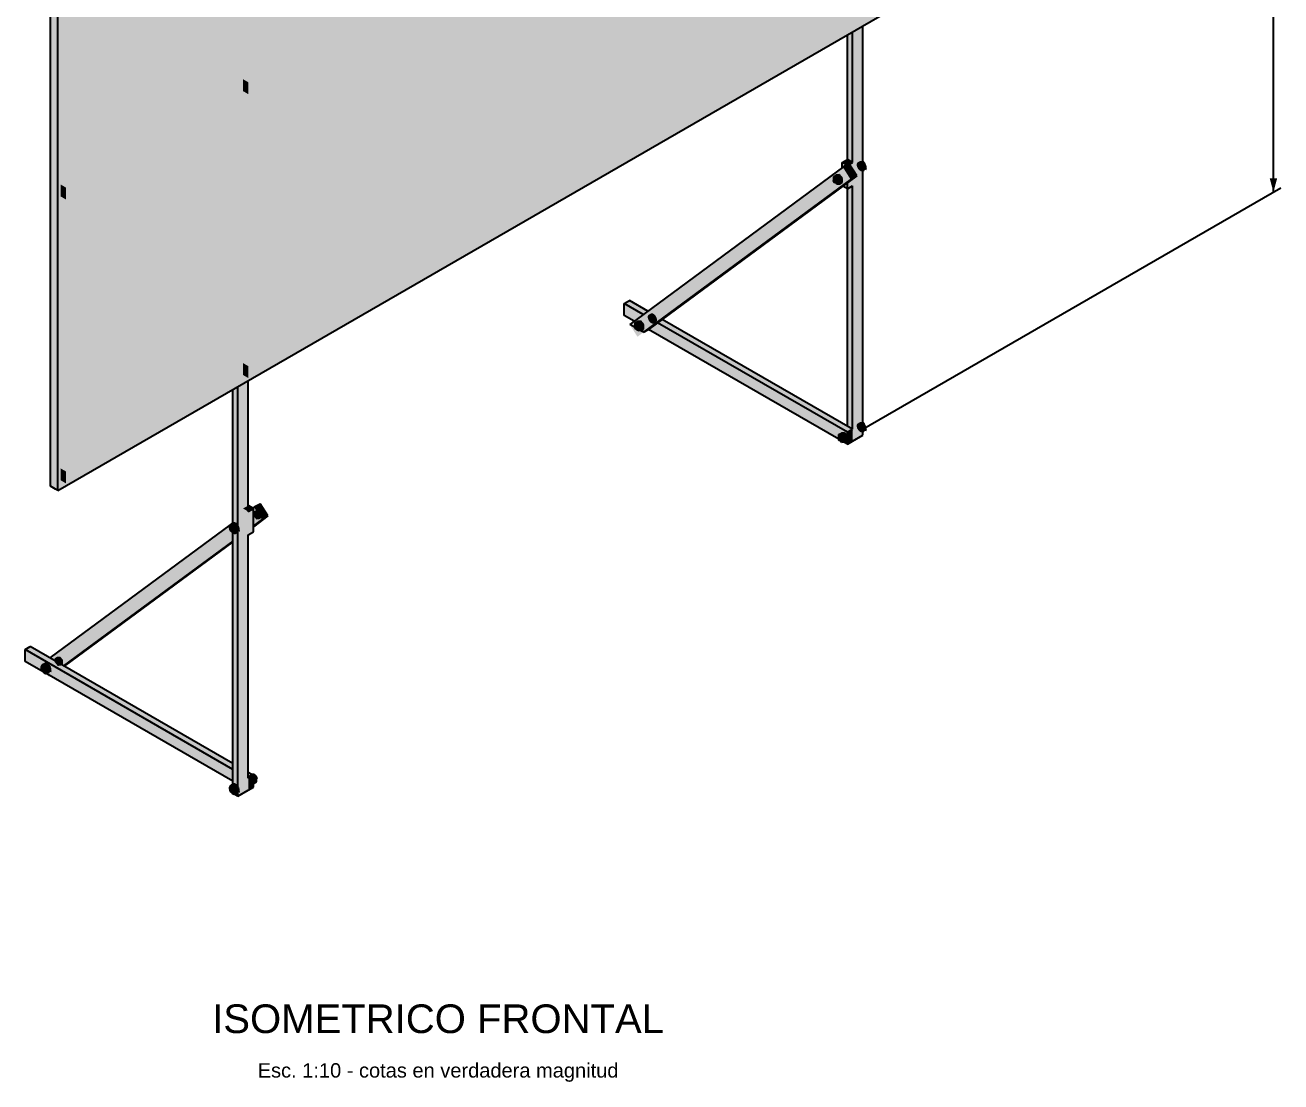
# Model space of a CAD drawing. Header units: millimetres. Extents: x -608 to 7350, y -13388 to 3808.
# Drawn here: x -57 to 2132, y -7312 to -5470 of the extents above; entities that cross this region are included whole.
import ezdxf
from ezdxf.enums import TextEntityAlignment as Align

# ---------------------------------------------------------------- set-up
doc = ezdxf.new("R2010")
doc.units = ezdxf.units.MM
doc.header["$LTSCALE"] = 10
for name, color, linetype in [('01_MADERA', 4, 'Continuous'), ('02_TORNILLOS', 1, 'Continuous'), ('03_COTAS', 2, 'Continuous'), ('04_TEXTO', 7, 'Continuous'), ('05_PANEL', 5, 'Continuous'), ('08_RELLENOS', 9, 'Continuous')]:
    doc.layers.add(name, color=color, linetype=linetype)
doc.styles.add('PLANO', font='arial.ttf')

msp = doc.modelspace()

# ---------------------------------------------------------------- hatches: boundary and pattern name
at = {"layer": '03_COTAS'}
msp.add_hatch(color=256, dxfattribs=at).paths.add_polyline_path([(2118.987, -5761.334), (2125.457, -5737.186), (2112.516, -5737.186)])
at = {"layer": '08_RELLENOS', "true_color": 0x1d679d}
msp.add_hatch(color=7, dxfattribs=at).paths.add_polyline_path([(0, -6281.483), (1725.341, -5285.357), (1725.341, -4275.106), (0, -5271.232)])
at = {"layer": '08_RELLENOS', "true_color": 0x1b5e8f}
msp.add_hatch(color=7, dxfattribs=at).paths.add_polyline_path([(-4.243, -6279.034), (0, -6281.483), (0, -5271.232), (-4.243, -5268.782)])
at = {"layer": '08_RELLENOS', "true_color": 0xcdb991}
for points in [[(493.724, -5476.037), (574.769, -5429.246), (565.789, -5424.061), (484.743, -5470.853)], [(1304.177, -5502.878), (1385.222, -5456.087), (1376.242, -5450.902), (1295.197, -5497.693)], [(412.678, -5522.829), (493.724, -5476.037), (484.743, -5470.853), (403.698, -5517.644)], [(1223.132, -5549.67), (1304.177, -5502.878), (1295.197, -5497.693), (1214.151, -5544.485)], [(331.633, -5569.62), (412.678, -5522.829), (403.698, -5517.644), (322.653, -5564.436)], [(1142.086, -5596.461), (1223.132, -5549.67), (1214.151, -5544.485), (1133.106, -5591.276)], [(238.684, -5623.285), (313.673, -5579.99), (304.692, -5574.805), (229.704, -5618.1)], [(1061.041, -5643.253), (1142.086, -5596.461), (1133.106, -5591.276), (1052.061, -5638.068)], [(163.695, -5666.579), (238.684, -5623.285), (229.704, -5618.1), (154.715, -5661.395)], [(979.996, -5690.044), (1061.041, -5643.253), (1052.061, -5638.068), (971.015, -5684.86)], [(88.707, -5709.874), (163.695, -5666.579), (154.715, -5661.395), (79.726, -5704.689)], [(898.95, -5736.836), (979.996, -5690.044), (971.015, -5684.86), (889.97, -5731.651)], [(13.718, -5753.169), (88.707, -5709.874), (79.726, -5704.689), (4.738, -5747.984)], [(1376.242, -5714.712), (1385.222, -5709.527), (1376.242, -5704.342), (1367.262, -5709.527)], [(817.905, -5783.627), (898.95, -5736.836), (889.97, -5731.651), (808.925, -5778.443)], [(736.86, -5830.419), (817.905, -5783.627), (808.925, -5778.443), (727.879, -5825.234)], [(655.814, -5877.21), (736.86, -5830.419), (727.879, -5825.234), (646.834, -5872.026)], [(574.769, -5924.002), (655.814, -5877.21), (646.834, -5872.026), (565.789, -5918.817)], [(493.724, -5970.793), (574.769, -5924.002), (565.789, -5918.817), (484.743, -5965.609)], [(1065.115, -6000.159), (1074.095, -5994.974), (996.313, -5950.067), (987.333, -5955.252)], [(412.678, -6017.585), (493.724, -5970.793), (484.743, -5965.609), (403.698, -6012.4)], [(1142.897, -6045.066), (1151.877, -6039.882), (1074.095, -5994.974), (1065.115, -6000.159)], [(331.633, -6064.377), (412.678, -6017.585), (403.698, -6012.4), (322.653, -6059.192)], [(1220.678, -6089.974), (1229.659, -6084.789), (1151.877, -6039.882), (1142.897, -6045.066)], [(238.684, -6118.041), (313.673, -6074.746), (304.692, -6069.561), (229.704, -6112.856)], [(1298.46, -6134.881), (1307.44, -6129.696), (1229.659, -6084.789), (1220.678, -6089.974)], [(163.695, -6161.336), (238.684, -6118.041), (229.704, -6112.856), (154.715, -6156.151)], [(1376.242, -6179.788), (1385.222, -6174.604), (1307.44, -6129.696), (1298.46, -6134.881)], [(88.707, -6204.63), (163.695, -6161.336), (154.715, -6156.151), (79.726, -6199.446)], [(13.718, -6247.925), (88.707, -6204.63), (79.726, -6199.446), (4.738, -6242.74)], [(331.633, -6317.817), (340.613, -6312.632), (331.633, -6307.448), (322.653, -6312.632)], [(20.506, -6603.264), (29.486, -6598.08), (-48.295, -6553.172), (-57.276, -6558.357)], [(98.288, -6648.172), (107.268, -6642.987), (29.486, -6598.08), (20.506, -6603.264)], [(176.07, -6693.079), (185.05, -6687.894), (107.268, -6642.987), (98.288, -6648.172)], [(253.851, -6737.986), (262.832, -6732.801), (185.05, -6687.894), (176.07, -6693.079)], [(331.633, -6782.894), (340.613, -6777.709), (262.832, -6732.801), (253.851, -6737.986)]]:
    msp.add_hatch(color=7, dxfattribs=at).paths.add_polyline_path(points)
at = {"layer": '08_RELLENOS', "true_color": 0xbba984}
for points in [[(493.724, -5496.776), (574.769, -5449.985), (574.769, -5429.246), (493.724, -5476.037)], [(1385.222, -5523.044), (1403.183, -5512.674), (1403.183, -5416.632), (1385.222, -5427.001)], [(-4.243, -5544.305), (13.718, -5533.936), (13.718, -5442.095), (-4.243, -5452.464)], [(313.673, -5565.447), (331.633, -5555.078), (331.633, -5459.035), (313.673, -5469.405)], [(1304.177, -5523.617), (1385.222, -5476.826), (1385.222, -5456.087), (1304.177, -5502.878)], [(412.678, -5543.568), (493.724, -5496.776), (493.724, -5476.037), (412.678, -5522.829)], [(1223.132, -5570.409), (1304.177, -5523.617), (1304.177, -5502.878), (1223.132, -5549.67)], [(1385.222, -5619.087), (1403.183, -5608.717), (1403.183, -5512.674), (1385.222, -5523.044)], [(-4.243, -5636.146), (13.718, -5625.777), (13.718, -5533.936), (-4.243, -5544.305)], [(331.633, -5590.359), (412.678, -5543.568), (412.678, -5522.829), (331.633, -5569.62)], [(313.673, -5661.49), (331.633, -5651.12), (331.633, -5555.078), (313.673, -5565.447)], [(1142.086, -5617.2), (1223.132, -5570.409), (1223.132, -5549.67), (1142.086, -5596.461)], [(238.684, -5644.024), (313.673, -5600.729), (313.673, -5579.99), (238.684, -5623.285)], [(1061.041, -5663.992), (1142.086, -5617.2), (1142.086, -5596.461), (1061.041, -5643.253)], [(-4.243, -5727.987), (13.718, -5717.618), (13.718, -5625.777), (-4.243, -5636.146)], [(163.695, -5687.318), (238.684, -5644.024), (238.684, -5623.285), (163.695, -5666.579)], [(1385.222, -5715.129), (1403.183, -5704.76), (1403.183, -5608.717), (1385.222, -5619.087)], [(979.996, -5710.783), (1061.041, -5663.992), (1061.041, -5643.253), (979.996, -5690.044)], [(88.707, -5730.613), (163.695, -5687.318), (163.695, -5666.579), (88.707, -5709.874)], [(313.673, -5757.533), (331.633, -5747.163), (331.633, -5651.12), (313.673, -5661.49)], [(898.95, -5757.575), (979.996, -5710.783), (979.996, -5690.044), (898.95, -5736.836)], [(13.718, -5773.908), (88.707, -5730.613), (88.707, -5709.874), (13.718, -5753.169)], [(1376.242, -5755.537), (1385.222, -5750.352), (1385.222, -5709.527), (1376.242, -5714.712)], [(1385.222, -5811.172), (1403.183, -5800.802), (1403.183, -5704.76), (1385.222, -5715.129)], [(-4.243, -5819.828), (13.718, -5809.459), (13.718, -5717.618), (-4.243, -5727.987)], [(313.673, -5853.575), (331.633, -5843.206), (331.633, -5747.163), (313.673, -5757.533)], [(817.905, -5804.366), (898.95, -5757.575), (898.95, -5736.836), (817.905, -5783.627)], [(736.86, -5851.158), (817.905, -5804.366), (817.905, -5783.627), (736.86, -5830.419)], [(1385.222, -5907.215), (1403.183, -5896.845), (1403.183, -5800.802), (1385.222, -5811.172)], [(-4.243, -5911.669), (13.718, -5901.3), (13.718, -5809.459), (-4.243, -5819.828)], [(313.673, -5949.618), (331.633, -5939.248), (331.633, -5843.206), (313.673, -5853.575)], [(655.814, -5897.949), (736.86, -5851.158), (736.86, -5830.419), (655.814, -5877.21)], [(574.769, -5944.741), (655.814, -5897.949), (655.814, -5877.21), (574.769, -5924.002)], [(-4.243, -6003.51), (13.718, -5993.141), (13.718, -5901.3), (-4.243, -5911.669)], [(1385.222, -6003.257), (1403.183, -5992.888), (1403.183, -5896.845), (1385.222, -5907.215)], [(493.724, -5991.533), (574.769, -5944.741), (574.769, -5924.002), (493.724, -5970.793)], [(313.673, -6045.661), (331.633, -6035.291), (331.633, -5939.248), (313.673, -5949.618)], [(412.678, -6038.324), (493.724, -5991.533), (493.724, -5970.793), (412.678, -6017.585)], [(-4.243, -6095.351), (13.718, -6084.982), (13.718, -5993.141), (-4.243, -6003.51)], [(1385.222, -6099.3), (1403.183, -6088.93), (1403.183, -5992.888), (1385.222, -6003.257)], [(331.633, -6085.116), (412.678, -6038.324), (412.678, -6017.585), (331.633, -6064.377)], [(313.673, -6141.703), (331.633, -6131.334), (331.633, -6035.291), (313.673, -6045.661)], [(-4.243, -6187.192), (13.718, -6176.823), (13.718, -6084.982), (-4.243, -6095.351)], [(238.684, -6138.78), (313.673, -6095.485), (313.673, -6074.746), (238.684, -6118.041)], [(1385.222, -6195.343), (1403.183, -6184.973), (1403.183, -6088.93), (1385.222, -6099.3)], [(163.695, -6182.075), (238.684, -6138.78), (238.684, -6118.041), (163.695, -6161.336)], [(313.673, -6237.746), (331.633, -6227.377), (331.633, -6131.334), (313.673, -6141.703)], [(88.707, -6225.369), (163.695, -6182.075), (163.695, -6161.336), (88.707, -6204.63)], [(-4.243, -6279.034), (13.718, -6268.664), (13.718, -6176.823), (-4.243, -6187.192)], [(1376.242, -6200.527), (1385.222, -6195.343), (1385.222, -6174.604), (1376.242, -6179.788)], [(13.718, -6268.664), (88.707, -6225.369), (88.707, -6204.63), (13.718, -6247.925)], [(313.673, -6333.789), (331.633, -6323.419), (331.633, -6227.377), (313.673, -6237.746)], [(313.673, -6429.831), (331.633, -6419.462), (331.633, -6323.419), (313.673, -6333.789)], [(331.633, -6358.642), (340.613, -6353.457), (340.613, -6312.632), (331.633, -6317.817)], [(313.673, -6525.874), (331.633, -6515.505), (331.633, -6419.462), (313.673, -6429.831)], [(313.673, -6621.917), (331.633, -6611.547), (331.633, -6515.505), (313.673, -6525.874)], [(313.673, -6717.959), (331.633, -6707.59), (331.633, -6611.547), (313.673, -6621.917)], [(313.673, -6814.002), (331.633, -6803.633), (331.633, -6707.59), (313.673, -6717.959)], [(331.633, -6803.633), (340.613, -6798.448), (340.613, -6777.709), (331.633, -6782.894)]]:
    msp.add_hatch(color=7, dxfattribs=at).paths.add_polyline_path(points)
at = {"layer": '08_RELLENOS', "true_color": 0xaa9978}
for points in [[(1376.242, -5517.859), (1385.222, -5523.044), (1385.222, -5427.001), (1376.242, -5421.816)], [(-13.223, -5539.121), (-4.243, -5544.305), (-4.243, -5452.464), (-13.223, -5447.28)], [(304.692, -5560.263), (313.673, -5565.447), (313.673, -5469.405), (304.692, -5464.22)], [(1376.242, -5613.902), (1385.222, -5619.087), (1385.222, -5523.044), (1376.242, -5517.859)], [(-13.223, -5630.962), (-4.243, -5636.146), (-4.243, -5544.305), (-13.223, -5539.121)], [(304.692, -5656.305), (313.673, -5661.49), (313.673, -5565.447), (304.692, -5560.263)], [(322.653, -5585.175), (331.633, -5590.359), (331.633, -5569.62), (322.653, -5564.436)], [(1376.242, -5709.944), (1385.222, -5715.129), (1385.222, -5619.087), (1376.242, -5613.902)], [(-13.223, -5722.803), (-4.243, -5727.987), (-4.243, -5636.146), (-13.223, -5630.962)], [(304.692, -5752.348), (313.673, -5757.533), (313.673, -5661.49), (304.692, -5656.305)], [(1367.262, -5750.352), (1376.242, -5755.537), (1376.242, -5714.712), (1367.262, -5709.527)], [(1376.242, -5805.987), (1385.222, -5811.172), (1385.222, -5715.129), (1376.242, -5709.944)], [(-13.223, -5814.644), (-4.243, -5819.828), (-4.243, -5727.987), (-13.223, -5722.803)], [(1370.027, -5716.66), (1316.693, -5755.961), (1330.186, -5777.439), (1383.519, -5738.138)], [(4.738, -5768.723), (13.718, -5773.908), (13.718, -5753.169), (4.738, -5747.984)], [(304.692, -5848.391), (313.673, -5853.575), (313.673, -5757.533), (304.692, -5752.348)], [(1316.693, -5755.961), (1263.36, -5795.261), (1276.852, -5816.74), (1330.186, -5777.439)], [(1263.36, -5795.261), (1210.026, -5834.562), (1223.519, -5856.04), (1276.852, -5816.74)], [(-13.223, -5906.485), (-4.243, -5911.669), (-4.243, -5819.828), (-13.223, -5814.644)], [(1376.242, -5902.03), (1385.222, -5907.215), (1385.222, -5811.172), (1376.242, -5805.987)], [(1210.026, -5834.562), (1156.693, -5873.862), (1170.185, -5895.341), (1223.519, -5856.04)], [(304.692, -5944.433), (313.673, -5949.618), (313.673, -5853.575), (304.692, -5848.391)], [(1156.693, -5873.862), (1103.359, -5913.163), (1116.852, -5934.641), (1170.185, -5895.341)], [(-13.223, -5998.326), (-4.243, -6003.51), (-4.243, -5911.669), (-13.223, -5906.485)], [(1376.242, -5998.073), (1385.222, -6003.257), (1385.222, -5907.215), (1376.242, -5902.03)], [(1103.359, -5913.163), (1050.026, -5952.463), (1063.518, -5973.942), (1116.852, -5934.641)], [(304.692, -6040.476), (313.673, -6045.661), (313.673, -5949.618), (304.692, -5944.433)], [(1050.026, -5952.463), (996.692, -5991.764), (1010.185, -6013.242), (1063.518, -5973.942)], [(987.333, -5975.991), (1065.115, -6020.898), (1065.115, -6000.159), (987.333, -5955.252)], [(-13.223, -6090.167), (-4.243, -6095.351), (-4.243, -6003.51), (-13.223, -5998.326)], [(1376.242, -6094.115), (1385.222, -6099.3), (1385.222, -6003.257), (1376.242, -5998.073)], [(1065.115, -6020.898), (1142.897, -6065.805), (1142.897, -6045.066), (1065.115, -6000.159)], [(304.692, -6136.519), (313.673, -6141.703), (313.673, -6045.661), (304.692, -6040.476)], [(322.653, -6079.931), (331.633, -6085.116), (331.633, -6064.377), (322.653, -6059.192)], [(1142.897, -6065.805), (1220.678, -6110.713), (1220.678, -6089.974), (1142.897, -6045.066)], [(-13.223, -6182.008), (-4.243, -6187.192), (-4.243, -6095.351), (-13.223, -6090.167)], [(1220.678, -6110.713), (1298.46, -6155.62), (1298.46, -6134.881), (1220.678, -6089.974)], [(1376.242, -6190.158), (1385.222, -6195.343), (1385.222, -6099.3), (1376.242, -6094.115)], [(304.692, -6232.561), (313.673, -6237.746), (313.673, -6141.703), (304.692, -6136.519)], [(1298.46, -6155.62), (1376.242, -6200.527), (1376.242, -6179.788), (1298.46, -6134.881)], [(-13.223, -6273.849), (-4.243, -6279.034), (-4.243, -6187.192), (-13.223, -6182.008)], [(304.692, -6328.604), (313.673, -6333.789), (313.673, -6237.746), (304.692, -6232.561)], [(4.738, -6263.479), (13.718, -6268.664), (13.718, -6247.925), (4.738, -6242.74)], [(343.379, -6309.396), (290.045, -6348.696), (303.538, -6370.175), (356.871, -6330.874)], [(322.653, -6353.457), (331.633, -6358.642), (331.633, -6317.817), (322.653, -6312.632)], [(290.045, -6348.696), (236.712, -6387.997), (250.204, -6409.475), (303.538, -6370.175)], [(304.692, -6424.647), (313.673, -6429.831), (313.673, -6333.789), (304.692, -6328.604)], [(236.712, -6387.997), (183.378, -6427.297), (196.871, -6448.776), (250.204, -6409.475)], [(183.378, -6427.297), (130.045, -6466.598), (143.537, -6488.076), (196.871, -6448.776)], [(304.692, -6520.689), (313.673, -6525.874), (313.673, -6429.831), (304.692, -6424.647)], [(130.045, -6466.598), (76.711, -6505.898), (90.204, -6527.377), (143.537, -6488.076)], [(76.711, -6505.898), (23.378, -6545.199), (36.87, -6566.678), (90.204, -6527.377)], [(304.692, -6616.732), (313.673, -6621.917), (313.673, -6525.874), (304.692, -6520.689)], [(23.378, -6545.199), (-29.956, -6584.5), (-16.463, -6605.978), (36.87, -6566.678)], [(-57.276, -6579.096), (20.506, -6624.003), (20.506, -6603.264), (-57.276, -6558.357)], [(20.506, -6624.003), (98.288, -6668.911), (98.288, -6648.172), (20.506, -6603.264)], [(304.692, -6712.775), (313.673, -6717.959), (313.673, -6621.917), (304.692, -6616.732)], [(98.288, -6668.911), (176.07, -6713.818), (176.07, -6693.079), (98.288, -6648.172)], [(176.07, -6713.818), (253.851, -6758.725), (253.851, -6737.986), (176.07, -6693.079)], [(304.692, -6808.817), (313.673, -6814.002), (313.673, -6717.959), (304.692, -6712.775)], [(253.851, -6758.725), (331.633, -6803.633), (331.633, -6782.894), (253.851, -6737.986)]]:
    msp.add_hatch(color=7, dxfattribs=at).paths.add_polyline_path(points)
at = {"layer": '08_RELLENOS', "true_color": 0x303030}
for points in [[(1353.108, -5739.899), (1353.872, -5739.974), (1401.814, -5712.295), (1401.05, -5712.219)], [(1395.157, -5708.826), (1397.451, -5709.054), (1400.987, -5707.012), (1398.692, -5706.785)], [(1030.962, -5974.331), (1033.256, -5974.558), (1036.791, -5972.517), (1034.497, -5972.289)], [(1006.873, -5995.033), (1007.638, -5995.109), (1037.619, -5977.799), (1036.854, -5977.724)], [(1362.088, -6189.747), (1362.853, -6189.823), (1401.814, -6167.329), (1401.05, -6167.253)], [(1395.157, -6163.86), (1397.451, -6164.087), (1400.987, -6162.046), (1398.692, -6161.819)], [(304.468, -6345.331), (305.233, -6345.407), (353.175, -6317.727), (352.41, -6317.652)], [(302.111, -6339.897), (304.405, -6340.124), (307.941, -6338.083), (305.647, -6337.855)], [(-26.163, -6584.662), (-23.869, -6584.889), (-20.333, -6582.848), (-22.628, -6582.621)], [(-23.806, -6590.096), (-23.041, -6590.172), (6.94, -6572.862), (6.175, -6572.786)], [(304.468, -6800.364), (305.233, -6800.44), (344.195, -6777.946), (343.43, -6777.87)], [(302.111, -6794.93), (304.405, -6795.157), (307.941, -6793.116), (305.647, -6792.889)]]:
    msp.add_hatch(color=7, dxfattribs=at).paths.add_polyline_path(points)
at = {"layer": '08_RELLENOS', "true_color": 0x363636}
for points in [[(1353.872, -5739.974), (1354.7, -5740.452), (1402.642, -5712.773), (1401.814, -5712.295)], [(1397.451, -5709.054), (1399.934, -5710.487), (1403.47, -5708.446), (1400.987, -5707.012)], [(1033.256, -5974.558), (1035.739, -5975.991), (1039.274, -5973.95), (1036.791, -5972.517)], [(1007.638, -5995.109), (1008.465, -5995.587), (1038.447, -5978.277), (1037.619, -5977.799)], [(1362.853, -6189.823), (1363.68, -6190.301), (1402.642, -6167.807), (1401.814, -6167.329)], [(1397.451, -6164.087), (1399.934, -6165.521), (1403.47, -6163.48), (1400.987, -6162.046)], [(305.233, -6345.407), (306.061, -6345.884), (354.003, -6318.205), (353.175, -6317.727)], [(304.405, -6340.124), (306.888, -6341.557), (310.424, -6339.516), (307.941, -6338.083)], [(-23.869, -6584.889), (-21.386, -6586.323), (-17.85, -6584.281), (-20.333, -6582.848)], [(-23.041, -6590.172), (-22.214, -6590.65), (7.768, -6573.34), (6.94, -6572.862)], [(305.233, -6800.44), (306.061, -6800.918), (345.022, -6778.423), (344.195, -6777.946)], [(304.405, -6795.157), (306.888, -6796.591), (310.424, -6794.55), (307.941, -6793.116)]]:
    msp.add_hatch(color=7, dxfattribs=at).paths.add_polyline_path(points)
at = {"layer": '08_RELLENOS', "true_color": 0x393939}
for points in [[(1354.7, -5740.452), (1355.465, -5741.259), (1403.407, -5713.58), (1402.642, -5712.773)], [(1399.934, -5710.487), (1402.228, -5712.909), (1405.764, -5710.868), (1403.47, -5708.446)], [(1035.739, -5975.991), (1038.033, -5978.413), (1041.568, -5976.372), (1039.274, -5973.95)], [(1008.465, -5995.587), (1009.23, -5996.394), (1039.211, -5979.084), (1038.447, -5978.277)], [(1363.68, -6190.301), (1364.445, -6191.108), (1403.407, -6168.614), (1402.642, -6167.807)], [(1399.934, -6165.521), (1402.228, -6167.942), (1405.764, -6165.901), (1403.47, -6163.48)], [(306.061, -6345.884), (306.825, -6346.692), (354.767, -6319.012), (354.003, -6318.205)], [(306.888, -6341.557), (309.183, -6343.979), (312.718, -6341.938), (310.424, -6339.516)], [(-22.214, -6590.65), (-21.449, -6591.457), (8.532, -6574.147), (7.768, -6573.34)], [(-21.386, -6586.323), (-19.092, -6588.744), (-15.556, -6586.703), (-17.85, -6584.281)], [(306.061, -6800.918), (306.825, -6801.725), (345.787, -6779.231), (345.022, -6778.423)], [(306.888, -6796.591), (309.183, -6799.013), (312.718, -6796.971), (310.424, -6794.55)]]:
    msp.add_hatch(color=7, dxfattribs=at).paths.add_polyline_path(points)
at = {"layer": '08_RELLENOS', "true_color": 0x3a3a3a}
for points in [[(1355.465, -5741.259), (1356.05, -5742.273), (1403.992, -5714.594), (1403.407, -5713.58)], [(1402.228, -5712.909), (1403.984, -5715.95), (1407.52, -5713.909), (1405.764, -5710.868)], [(1357.822, -5733.593), (1363.058, -5740.107), (1367.3, -5737.657), (1362.064, -5731.144)], [(1038.033, -5978.413), (1039.789, -5981.454), (1043.324, -5979.413), (1041.568, -5976.372)], [(1009.23, -5996.394), (1009.815, -5997.408), (1039.797, -5980.098), (1039.211, -5979.084)], [(1011.587, -5988.728), (1016.823, -5995.242), (1021.065, -5992.792), (1015.83, -5986.279)], [(1364.445, -6191.108), (1365.03, -6192.122), (1403.992, -6169.627), (1403.407, -6168.614)], [(1402.228, -6167.942), (1403.984, -6170.984), (1407.52, -6168.942), (1405.764, -6165.901)], [(1366.802, -6183.442), (1372.038, -6189.956), (1376.28, -6187.506), (1371.045, -6180.993)], [(306.825, -6346.692), (307.411, -6347.705), (355.353, -6320.026), (354.767, -6319.012)], [(345.811, -6317.878), (351.046, -6324.392), (355.289, -6321.942), (350.053, -6315.429)], [(309.183, -6343.979), (310.938, -6347.02), (314.474, -6344.979), (312.718, -6341.938)], [(-21.449, -6591.457), (-20.864, -6592.471), (9.118, -6575.161), (8.532, -6574.147)], [(-19.092, -6588.744), (-17.336, -6591.786), (-13.8, -6589.744), (-15.556, -6586.703)], [(-0.424, -6573.013), (4.812, -6579.527), (9.054, -6577.077), (3.818, -6570.564)], [(306.825, -6801.725), (307.411, -6802.739), (346.372, -6780.244), (345.787, -6779.231)], [(336.83, -6778.097), (342.066, -6784.61), (346.309, -6782.161), (341.073, -6775.647)], [(309.183, -6799.013), (310.938, -6802.054), (314.474, -6800.013), (312.718, -6796.971)]]:
    msp.add_hatch(color=7, dxfattribs=at).paths.add_polyline_path(points)
at = {"layer": '08_RELLENOS', "true_color": 0xdcc69b}
for points in [[(1370.027, -5716.66), (1383.519, -5738.138), (1392.5, -5732.954), (1379.007, -5711.475)], [(343.379, -6309.396), (356.871, -6330.874), (365.851, -6325.689), (352.359, -6304.211)]]:
    msp.add_hatch(color=7, dxfattribs=at).paths.add_polyline_path(points)
at = {"layer": '08_RELLENOS', "true_color": 0x2d2d2d}
for points in [[(1392.451, -5714.808), (1393.401, -5718.005), (1395.157, -5721.046), (1397.451, -5723.468), (1399.934, -5724.902), (1402.228, -5725.129), (1403.984, -5724.115), (1404.934, -5722.015), (1404.934, -5719.148), (1403.984, -5715.95), (1402.228, -5712.909), (1399.934, -5710.487), (1397.451, -5709.054), (1395.157, -5708.826), (1393.401, -5709.84), (1392.451, -5711.94)], [(1352.586, -5734.061), (1357.822, -5733.593), (1362.064, -5731.144), (1356.829, -5731.612)], [(1352.586, -5741.042), (1357.822, -5747.555), (1363.058, -5747.088), (1363.058, -5740.107), (1357.822, -5733.593), (1352.586, -5734.061)], [(1352.206, -5741.892), (1352.522, -5742.958), (1353.108, -5743.972), (1353.872, -5744.779), (1354.7, -5745.257), (1355.465, -5745.333), (1356.05, -5744.995), (1356.367, -5744.295), (1356.367, -5743.339), (1356.05, -5742.273), (1355.465, -5741.259), (1354.7, -5740.452), (1353.872, -5739.974), (1353.108, -5739.899), (1352.522, -5740.236), (1352.206, -5740.937)], [(1028.256, -5980.312), (1029.206, -5983.51), (1030.962, -5986.551), (1033.256, -5988.972), (1035.739, -5990.406), (1038.033, -5990.633), (1039.789, -5989.62), (1040.739, -5987.519), (1040.739, -5984.652), (1039.789, -5981.454), (1038.033, -5978.413), (1035.739, -5975.991), (1033.256, -5974.558), (1030.962, -5974.331), (1029.206, -5975.344), (1028.256, -5977.445)], [(1005.971, -5997.027), (1006.288, -5998.093), (1006.873, -5999.107), (1007.638, -5999.914), (1008.465, -6000.392), (1009.23, -6000.468), (1009.815, -6000.13), (1010.132, -5999.43), (1010.132, -5998.474), (1009.815, -5997.408), (1009.23, -5996.394), (1008.465, -5995.587), (1007.638, -5995.109), (1006.873, -5995.033), (1006.288, -5995.371), (1005.971, -5996.071)], [(1006.351, -5989.196), (1011.587, -5988.728), (1015.83, -5986.279), (1010.594, -5986.746)], [(1006.351, -5996.177), (1011.587, -6002.69), (1016.823, -6002.223), (1016.823, -5995.242), (1011.587, -5988.728), (1006.351, -5989.196)], [(1392.451, -6169.841), (1393.401, -6173.039), (1395.157, -6176.08), (1397.451, -6178.502), (1399.934, -6179.935), (1402.228, -6180.163), (1403.984, -6179.149), (1404.934, -6177.048), (1404.934, -6174.181), (1403.984, -6170.984), (1402.228, -6167.942), (1399.934, -6165.521), (1397.451, -6164.087), (1395.157, -6163.86), (1393.401, -6164.874), (1392.451, -6166.974)], [(1361.186, -6191.741), (1361.503, -6192.807), (1362.088, -6193.821), (1362.853, -6194.628), (1363.68, -6195.106), (1364.445, -6195.182), (1365.03, -6194.844), (1365.347, -6194.144), (1365.347, -6193.188), (1365.03, -6192.122), (1364.445, -6191.108), (1363.68, -6190.301), (1362.853, -6189.823), (1362.088, -6189.747), (1361.503, -6190.085), (1361.186, -6190.785)], [(1361.566, -6183.91), (1366.802, -6183.442), (1371.045, -6180.993), (1365.809, -6181.46)], [(1361.566, -6190.891), (1366.802, -6197.404), (1372.038, -6196.937), (1372.038, -6189.956), (1366.802, -6183.442), (1361.566, -6183.91)], [(340.575, -6318.346), (345.811, -6317.878), (350.053, -6315.429), (344.817, -6315.896)], [(340.575, -6325.327), (345.811, -6331.84), (351.046, -6331.373), (351.046, -6324.392), (345.811, -6317.878), (340.575, -6318.346)], [(299.405, -6345.878), (300.355, -6349.075), (302.111, -6352.117), (304.405, -6354.538), (306.888, -6355.972), (309.183, -6356.199), (310.938, -6355.185), (311.889, -6353.085), (311.889, -6350.218), (310.938, -6347.02), (309.183, -6343.979), (306.888, -6341.557), (304.405, -6340.124), (302.111, -6339.897), (300.355, -6340.91), (299.405, -6343.011)], [(303.566, -6347.325), (303.883, -6348.39), (304.468, -6349.404), (305.233, -6350.211), (306.061, -6350.689), (306.825, -6350.765), (307.411, -6350.427), (307.727, -6349.727), (307.727, -6348.771), (307.411, -6347.705), (306.825, -6346.692), (306.061, -6345.884), (305.233, -6345.407), (304.468, -6345.331), (303.883, -6345.669), (303.566, -6346.369)], [(-28.869, -6590.643), (-27.919, -6593.841), (-26.163, -6596.882), (-23.869, -6599.304), (-21.386, -6600.737), (-19.092, -6600.964), (-17.336, -6599.951), (-16.386, -6597.85), (-16.386, -6594.983), (-17.336, -6591.786), (-19.092, -6588.744), (-21.386, -6586.323), (-23.869, -6584.889), (-26.163, -6584.662), (-27.919, -6585.676), (-28.869, -6587.776)], [(-5.66, -6573.481), (-0.424, -6573.013), (3.818, -6570.564), (-1.417, -6571.031)], [(-5.66, -6580.462), (-0.424, -6586.975), (4.812, -6586.508), (4.812, -6579.527), (-0.424, -6573.013), (-5.66, -6573.481)], [(-24.708, -6592.09), (-24.391, -6593.156), (-23.806, -6594.169), (-23.041, -6594.977), (-22.214, -6595.455), (-21.449, -6595.53), (-20.864, -6595.192), (-20.547, -6594.492), (-20.547, -6593.536), (-20.864, -6592.471), (-21.449, -6591.457), (-22.214, -6590.65), (-23.041, -6590.172), (-23.806, -6590.096), (-24.391, -6590.434), (-24.708, -6591.134)], [(331.595, -6778.564), (336.83, -6778.097), (341.073, -6775.647), (335.837, -6776.115)], [(331.595, -6785.545), (336.83, -6792.059), (342.066, -6791.591), (342.066, -6784.61), (336.83, -6778.097), (331.595, -6778.564)], [(299.405, -6800.911), (300.355, -6804.109), (302.111, -6807.15), (304.405, -6809.572), (306.888, -6811.006), (309.183, -6811.233), (310.938, -6810.219), (311.889, -6808.119), (311.889, -6805.251), (310.938, -6802.054), (309.183, -6799.013), (306.888, -6796.591), (304.405, -6795.157), (302.111, -6794.93), (300.355, -6795.944), (299.405, -6798.044)], [(303.566, -6802.358), (303.883, -6803.424), (304.468, -6804.438), (305.233, -6805.245), (306.061, -6805.723), (306.825, -6805.799), (307.411, -6805.461), (307.727, -6804.761), (307.727, -6803.805), (307.411, -6802.739), (306.825, -6801.725), (306.061, -6800.918), (305.233, -6800.44), (304.468, -6800.364), (303.883, -6800.702), (303.566, -6801.402)]]:
    msp.add_hatch(color=7, dxfattribs=at).paths.add_polyline_path(points)
at = {"layer": '08_RELLENOS', "true_color": 0x373737}
for points in [[(1403.984, -5715.95), (1404.934, -5719.148), (1408.47, -5717.106), (1407.52, -5713.909)], [(1356.05, -5742.273), (1356.367, -5743.339), (1404.309, -5715.66), (1403.992, -5714.594)], [(1009.815, -5997.408), (1010.132, -5998.474), (1040.113, -5981.164), (1039.797, -5980.098)], [(1039.789, -5981.454), (1040.739, -5984.652), (1044.274, -5982.611), (1043.324, -5979.413)], [(1365.03, -6192.122), (1365.347, -6193.188), (1404.309, -6170.693), (1403.992, -6169.627)], [(1403.984, -6170.984), (1404.934, -6174.181), (1408.47, -6172.14), (1407.52, -6168.942)], [(307.411, -6347.705), (307.727, -6348.771), (355.669, -6321.092), (355.353, -6320.026)], [(310.938, -6347.02), (311.889, -6350.218), (315.424, -6348.177), (314.474, -6344.979)], [(-20.864, -6592.471), (-20.547, -6593.536), (9.434, -6576.227), (9.118, -6575.161)], [(-17.336, -6591.786), (-16.386, -6594.983), (-12.85, -6592.942), (-13.8, -6589.744)], [(307.411, -6802.739), (307.727, -6803.805), (346.689, -6781.31), (346.372, -6780.244)], [(310.938, -6802.054), (311.889, -6805.251), (315.424, -6803.21), (314.474, -6800.013)]]:
    msp.add_hatch(color=7, dxfattribs=at).paths.add_polyline_path(points)
at = {"layer": '08_RELLENOS', "true_color": 0x8c7e63}
for points in [[(1383.519, -5738.138), (1331.674, -5776.343), (1340.654, -5771.158), (1392.5, -5732.954)], [(1331.674, -5776.343), (1279.828, -5814.547), (1288.809, -5809.362), (1340.654, -5771.158)], [(1279.828, -5814.547), (1227.983, -5852.751), (1236.963, -5847.566), (1288.809, -5809.362)], [(1227.983, -5852.751), (1176.137, -5890.955), (1185.117, -5885.77), (1236.963, -5847.566)], [(1176.137, -5890.955), (1124.292, -5929.159), (1133.272, -5923.974), (1185.117, -5885.77)], [(1124.292, -5929.159), (1072.446, -5967.363), (1081.426, -5962.178), (1133.272, -5923.974)], [(1072.446, -5967.363), (1020.601, -6005.567), (1029.581, -6000.383), (1081.426, -5962.178)], [(356.871, -6330.874), (305.025, -6369.078), (314.006, -6363.893), (365.851, -6325.689)], [(305.025, -6369.078), (253.18, -6407.282), (262.16, -6402.098), (314.006, -6363.893)], [(253.18, -6407.282), (201.334, -6445.486), (210.315, -6440.302), (262.16, -6402.098)], [(201.334, -6445.486), (149.489, -6483.691), (158.469, -6478.506), (210.315, -6440.302)], [(149.489, -6483.691), (97.643, -6521.895), (106.624, -6516.71), (158.469, -6478.506)], [(97.643, -6521.895), (45.798, -6560.099), (54.778, -6554.914), (106.624, -6516.71)], [(45.798, -6560.099), (-6.048, -6598.303), (2.933, -6593.118), (54.778, -6554.914)]]:
    msp.add_hatch(color=7, dxfattribs=at).paths.add_polyline_path(points)
at = {"layer": '08_RELLENOS', "true_color": 0x2a2a2a}
for points in [[(1356.367, -5744.295), (1356.05, -5744.995), (1403.992, -5717.316), (1404.309, -5716.616)], [(1404.934, -5722.015), (1403.984, -5724.115), (1407.52, -5722.074), (1408.47, -5719.974)], [(1010.132, -5999.43), (1009.815, -6000.13), (1039.797, -5982.82), (1040.113, -5982.12)], [(1040.739, -5987.519), (1039.789, -5989.62), (1043.324, -5987.578), (1044.274, -5985.478)], [(1365.347, -6194.144), (1365.03, -6194.844), (1403.992, -6172.349), (1404.309, -6171.649)], [(1404.934, -6177.048), (1403.984, -6179.149), (1407.52, -6177.108), (1408.47, -6175.007)], [(307.727, -6349.727), (307.411, -6350.427), (355.353, -6322.748), (355.669, -6322.048)], [(311.889, -6353.085), (310.938, -6355.185), (314.474, -6353.144), (315.424, -6351.044)], [(-20.547, -6594.492), (-20.864, -6595.192), (9.118, -6577.883), (9.434, -6577.183)], [(-16.386, -6597.85), (-17.336, -6599.951), (-13.8, -6597.91), (-12.85, -6595.809)], [(307.727, -6804.761), (307.411, -6805.461), (346.372, -6782.966), (346.689, -6782.266)], [(311.889, -6808.119), (310.938, -6810.219), (314.474, -6808.178), (315.424, -6806.077)]]:
    msp.add_hatch(color=7, dxfattribs=at).paths.add_polyline_path(points)
at = {"layer": '08_RELLENOS', "true_color": 0x313131}
for points in [[(1356.367, -5743.339), (1356.367, -5744.295), (1404.309, -5716.616), (1404.309, -5715.66)], [(1404.934, -5719.148), (1404.934, -5722.015), (1408.47, -5719.974), (1408.47, -5717.106)], [(1363.058, -5740.107), (1363.058, -5747.088), (1367.3, -5744.638), (1367.3, -5737.657)], [(1010.132, -5998.474), (1010.132, -5999.43), (1040.113, -5982.12), (1040.113, -5981.164)], [(1016.823, -5995.242), (1016.823, -6002.223), (1021.065, -5999.773), (1021.065, -5992.792)], [(1040.739, -5984.652), (1040.739, -5987.519), (1044.274, -5985.478), (1044.274, -5982.611)], [(1365.347, -6193.188), (1365.347, -6194.144), (1404.309, -6171.649), (1404.309, -6170.693)], [(1404.934, -6174.181), (1404.934, -6177.048), (1408.47, -6175.007), (1408.47, -6172.14)], [(1372.038, -6189.956), (1372.038, -6196.937), (1376.28, -6194.487), (1376.28, -6187.506)], [(307.727, -6348.771), (307.727, -6349.727), (355.669, -6322.048), (355.669, -6321.092)], [(351.046, -6324.392), (351.046, -6331.373), (355.289, -6328.923), (355.289, -6321.942)], [(311.889, -6350.218), (311.889, -6353.085), (315.424, -6351.044), (315.424, -6348.177)], [(-20.547, -6593.536), (-20.547, -6594.492), (9.434, -6577.183), (9.434, -6576.227)], [(4.812, -6579.527), (4.812, -6586.508), (9.054, -6584.058), (9.054, -6577.077)], [(-16.386, -6594.983), (-16.386, -6597.85), (-12.85, -6595.809), (-12.85, -6592.942)], [(307.727, -6803.805), (307.727, -6804.761), (346.689, -6782.266), (346.689, -6781.31)], [(342.066, -6784.61), (342.066, -6791.591), (346.309, -6789.142), (346.309, -6782.161)], [(311.889, -6805.251), (311.889, -6808.119), (315.424, -6806.077), (315.424, -6803.21)]]:
    msp.add_hatch(color=7, dxfattribs=at).paths.add_polyline_path(points)

# ---------------------------------------------------------------- linework, layer by layer
at = {"layer": '01_MADERA'}
for p, q in [((-13.223, -6273.849), (-13.223, -5263.598)), ((1403.183, -6184.973), (1403.183, -5471.355)), ((1376.242, -5704.342), (1376.242, -5486.909)), ((1385.222, -5709.527), (1385.222, -5481.725)), ((1367.262, -5709.527), (1376.242, -5704.342)), ((1374.821, -5713.892), (1367.262, -5709.527)), ((1367.262, -5718.698), (1367.262, -5709.527)), ((1370.027, -5716.66), (1379.007, -5711.475)), ((1385.222, -5709.527), (1376.242, -5704.342)), ((1392.5, -5732.954), (1379.007, -5711.475)), ((1379.763, -5712.679), (1385.222, -5709.527)), ((1370.027, -5716.66), (996.692, -5991.764)), ((1392.5, -5732.954), (1029.581, -6000.383)), ((1383.519, -5738.138), (1370.027, -5716.66)), ((1383.519, -5738.138), (1392.5, -5732.954)), ((1383.519, -5738.138), (1020.601, -6005.567)), ((1376.242, -5755.537), (1368.174, -5750.879)), ((1376.242, -5755.537), (1376.242, -5744.934)), ((1376.242, -5755.537), (1385.222, -5750.352)), ((1376.242, -6169.419), (1376.242, -5755.537)), ((1385.222, -6174.604), (1385.222, -5750.352)), ((987.333, -5955.252), (996.313, -5950.067)), ((1028.253, -5968.507), (996.313, -5950.067)), ((1020.363, -5974.322), (987.333, -5955.252)), ((987.333, -5975.991), (987.333, -5955.252)), ((1004.583, -5985.95), (987.333, -5975.991)), ((1006.004, -5997.14), (996.692, -5991.764)), ((1376.242, -6179.788), (1045.361, -5988.754)), ((1385.222, -6174.604), (1053.251, -5982.94)), ((1020.601, -6005.567), (1015.077, -6002.378)), ((1020.601, -6005.567), (1029.581, -6000.383)), ((1361.22, -6191.854), (1029.581, -6000.383)), ((304.692, -6338.406), (304.692, -6105.569)), ((313.673, -6343.591), (313.673, -6100.384)), ((331.633, -6317.817), (331.633, -6090.015)), ((1376.242, -6179.788), (1385.222, -6174.604)), ((1376.242, -6187.458), (1376.242, -6179.788)), ((1376.242, -6200.527), (1376.242, -6194.509)), ((1376.242, -6200.527), (1385.222, -6195.343)), ((1385.222, -6195.343), (1403.183, -6184.973)), ((1376.242, -6200.527), (1370.293, -6197.093)), ((-4.243, -6279.034), (-13.223, -6273.849)), ((343.379, -6309.396), (352.359, -6304.211)), ((365.851, -6325.689), (352.359, -6304.211)), ((340.613, -6312.632), (331.633, -6307.448)), ((331.633, -6317.817), (340.613, -6312.632)), ((343.379, -6309.396), (339.701, -6312.106)), ((340.613, -6353.457), (340.613, -6312.632)), ((365.851, -6325.689), (340.613, -6344.287)), ((356.871, -6330.874), (343.379, -6309.396)), ((356.871, -6330.874), (365.851, -6325.689)), ((300.228, -6341.193), (-14.176, -6572.871)), ((304.692, -6337.903), (301.536, -6340.229)), ((356.871, -6330.874), (340.613, -6342.854)), ((304.692, -6369.324), (9.733, -6586.675)), ((304.692, -6793.44), (304.692, -6354.704)), ((313.673, -6798.625), (313.673, -6353.607)), ((331.633, -6358.642), (340.613, -6353.457)), ((331.633, -6782.894), (331.633, -6358.642)), ((304.692, -6370.756), (10.823, -6587.304)), ((-57.276, -6558.357), (-48.295, -6553.172)), ((304.692, -6767.339), (-57.276, -6558.357)), ((-57.276, -6579.096), (-57.276, -6558.357)), ((304.692, -6756.97), (-48.295, -6553.172)), ((-25.793, -6597.273), (-57.276, -6579.096)), ((304.692, -6788.078), (-19.462, -6600.928)), ((340.613, -6777.709), (331.633, -6772.524)), ((331.633, -6782.894), (340.613, -6777.709)), ((340.613, -6798.448), (340.613, -6777.709)), ((313.673, -6814.002), (331.633, -6803.633)), ((331.633, -6803.633), (340.613, -6798.448)), ((313.673, -6814.002), (308.812, -6811.196)), ((313.673, -6814.002), (313.673, -6808.64))]:
    msp.add_line(p, q, dxfattribs=at)
at = {"layer": '02_TORNILLOS'}
for p, q in [((1403.47, -5708.446), (1403.183, -5708.28)), ((1405.764, -5710.868), (1403.47, -5708.446)), ((1407.52, -5713.909), (1405.764, -5710.868)), ((1408.47, -5717.106), (1407.52, -5713.909)), ((1352.586, -5734.061), (1356.829, -5731.612)), ((1357.822, -5733.593), (1352.586, -5734.061)), ((1352.586, -5740.2), (1352.586, -5734.061)), ((1362.064, -5731.144), (1356.829, -5731.612)), ((1357.822, -5733.593), (1362.064, -5731.144)), ((1363.058, -5740.107), (1357.822, -5733.593)), ((1367.3, -5737.657), (1362.064, -5731.144)), ((1403.984, -5715.95), (1403.183, -5714.562)), ((1403.984, -5724.115), (1403.183, -5724.578)), ((1404.934, -5719.148), (1403.984, -5715.95)), ((1404.934, -5722.015), (1403.984, -5724.115)), ((1404.934, -5722.015), (1404.934, -5719.148)), ((1408.47, -5719.974), (1407.52, -5722.074)), ((1408.47, -5719.974), (1408.47, -5717.106)), ((1352.522, -5740.236), (1352.206, -5740.937)), ((1352.206, -5741.892), (1352.206, -5740.937)), ((1352.522, -5742.958), (1352.206, -5741.892)), ((1353.108, -5739.899), (1352.522, -5740.236)), ((1353.108, -5743.972), (1352.522, -5742.958)), ((1353.872, -5739.974), (1353.108, -5739.899)), ((1353.872, -5744.779), (1353.108, -5743.972)), ((1354.7, -5740.452), (1353.872, -5739.974)), ((1354.7, -5745.257), (1353.872, -5744.779)), ((1355.465, -5741.259), (1354.7, -5740.452)), ((1355.465, -5745.333), (1354.7, -5745.257)), ((1356.05, -5742.273), (1355.465, -5741.259)), ((1356.05, -5744.995), (1355.465, -5745.333)), ((1357.822, -5747.555), (1355.854, -5745.108)), ((1356.367, -5743.339), (1356.05, -5742.273)), ((1356.05, -5744.995), (1359.586, -5742.954)), ((1356.367, -5744.295), (1356.05, -5744.995)), ((1356.367, -5744.295), (1356.367, -5743.339)), ((1363.058, -5747.088), (1357.822, -5747.555)), ((1363.058, -5740.107), (1367.3, -5737.657)), ((1363.058, -5747.088), (1363.058, -5740.107)), ((1363.058, -5747.088), (1367.3, -5744.638)), ((1367.3, -5744.638), (1367.3, -5737.657)), ((1006.288, -5995.371), (1005.971, -5996.071)), ((1005.971, -5997.027), (1005.971, -5996.071)), ((1006.288, -5998.093), (1005.971, -5997.027)), ((1006.873, -5995.033), (1006.288, -5995.371)), ((1006.873, -5999.107), (1006.288, -5998.093)), ((1006.351, -5989.196), (1010.594, -5986.746)), ((1011.587, -5988.728), (1006.351, -5989.196)), ((1006.351, -5995.335), (1006.351, -5989.196)), ((1006.873, -5995.033), (1010.408, -5992.992)), ((1007.638, -5995.109), (1006.873, -5995.033)), ((1008.465, -5995.587), (1007.638, -5995.109)), ((1009.23, -5996.394), (1008.465, -5995.587)), ((1009.815, -5997.408), (1009.23, -5996.394)), ((1010.132, -5998.474), (1009.815, -5997.408)), ((1010.132, -5999.43), (1010.132, -5998.474)), ((1015.83, -5986.279), (1010.594, -5986.746)), ((1011.587, -5988.728), (1015.83, -5986.279)), ((1016.823, -5995.242), (1011.587, -5988.728)), ((1021.065, -5992.792), (1015.83, -5986.279)), ((1016.823, -5995.242), (1021.065, -5992.792)), ((1016.823, -6002.223), (1016.823, -5995.242)), ((1021.065, -5999.773), (1021.065, -5992.792)), ((1007.638, -5999.914), (1006.873, -5999.107)), ((1008.465, -6000.392), (1007.638, -5999.914)), ((1009.23, -6000.468), (1008.465, -6000.392)), ((1009.815, -6000.13), (1009.23, -6000.468)), ((1011.587, -6002.69), (1009.619, -6000.243)), ((1010.132, -5999.43), (1009.815, -6000.13)), ((1016.823, -6002.223), (1011.587, -6002.69)), ((1016.823, -6002.223), (1021.065, -5999.773)), ((1403.47, -6163.48), (1403.183, -6163.314)), ((1403.984, -6170.984), (1403.183, -6169.596)), ((1405.764, -6165.901), (1403.47, -6163.48)), ((1404.934, -6174.181), (1403.984, -6170.984)), ((1407.52, -6168.942), (1405.764, -6165.901)), ((1408.47, -6172.14), (1407.52, -6168.942)), ((1408.47, -6175.007), (1408.47, -6172.14)), ((1361.503, -6190.085), (1361.186, -6190.785)), ((1361.186, -6191.741), (1361.186, -6190.785)), ((1361.503, -6192.807), (1361.186, -6191.741)), ((1362.088, -6189.747), (1361.503, -6190.085)), ((1362.088, -6193.821), (1361.503, -6192.807)), ((1361.566, -6183.91), (1365.809, -6181.46)), ((1366.802, -6183.442), (1361.566, -6183.91)), ((1361.566, -6190.049), (1361.566, -6183.91)), ((1362.853, -6189.823), (1362.088, -6189.747)), ((1362.853, -6194.628), (1362.088, -6193.821)), ((1363.68, -6190.301), (1362.853, -6189.823)), ((1363.68, -6195.106), (1362.853, -6194.628)), ((1364.445, -6191.108), (1363.68, -6190.301)), ((1364.445, -6195.182), (1363.68, -6195.106)), ((1365.03, -6192.122), (1364.445, -6191.108)), ((1365.03, -6194.844), (1364.445, -6195.182)), ((1366.802, -6197.404), (1364.835, -6194.957)), ((1365.347, -6193.188), (1365.03, -6192.122)), ((1365.03, -6194.844), (1368.566, -6192.802)), ((1365.347, -6194.144), (1365.03, -6194.844)), ((1365.347, -6194.144), (1365.347, -6193.188)), ((1371.045, -6180.993), (1365.809, -6181.46)), ((1366.802, -6183.442), (1371.045, -6180.993)), ((1372.038, -6189.956), (1366.802, -6183.442)), ((1376.28, -6187.506), (1371.045, -6180.993)), ((1372.038, -6189.956), (1376.28, -6187.506)), ((1372.038, -6196.937), (1372.038, -6189.956)), ((1372.038, -6196.937), (1376.28, -6194.487)), ((1376.28, -6194.487), (1376.28, -6187.506)), ((1403.984, -6179.149), (1403.183, -6179.611)), ((1404.934, -6177.048), (1403.984, -6179.149)), ((1404.934, -6177.048), (1404.934, -6174.181)), ((1408.47, -6175.007), (1407.52, -6177.108)), ((1372.038, -6196.937), (1366.802, -6197.404)), ((300.355, -6340.91), (299.405, -6343.011)), ((299.405, -6345.878), (299.405, -6343.011)), ((300.355, -6349.075), (299.405, -6345.878)), ((302.111, -6339.897), (300.355, -6340.91)), ((302.111, -6339.897), (305.647, -6337.855)), ((304.405, -6340.124), (302.111, -6339.897)), ((306.888, -6341.557), (304.405, -6340.124)), ((307.941, -6338.083), (305.647, -6337.855)), ((309.183, -6343.979), (306.888, -6341.557)), ((310.424, -6339.516), (307.941, -6338.083)), ((310.938, -6347.02), (309.183, -6343.979)), ((312.718, -6341.938), (310.424, -6339.516)), ((311.889, -6350.218), (310.938, -6347.02)), ((314.474, -6344.979), (312.718, -6341.938)), ((315.424, -6348.177), (314.474, -6344.979)), ((315.424, -6351.044), (315.424, -6348.177)), ((302.111, -6352.117), (300.355, -6349.075)), ((304.405, -6354.538), (302.111, -6352.117)), ((306.888, -6355.972), (304.405, -6354.538)), ((309.183, -6356.199), (306.888, -6355.972)), ((310.938, -6355.185), (309.183, -6356.199)), ((311.889, -6353.085), (310.938, -6355.185)), ((311.889, -6353.085), (311.889, -6350.218)), ((315.424, -6351.044), (314.474, -6353.144)), ((-27.919, -6585.676), (-28.869, -6587.776)), ((-28.869, -6590.643), (-28.869, -6587.776)), ((-26.163, -6584.662), (-27.919, -6585.676)), ((-26.163, -6584.662), (-22.628, -6582.621)), ((-23.869, -6584.889), (-26.163, -6584.662)), ((-21.386, -6586.323), (-23.869, -6584.889)), ((-20.333, -6582.848), (-22.628, -6582.621)), ((-19.092, -6588.744), (-21.386, -6586.323)), ((-17.85, -6584.281), (-20.333, -6582.848)), ((-17.336, -6591.786), (-19.092, -6588.744)), ((-15.556, -6586.703), (-17.85, -6584.281)), ((-13.8, -6589.744), (-15.556, -6586.703)), ((-27.919, -6593.841), (-28.869, -6590.643)), ((-26.163, -6596.882), (-27.919, -6593.841)), ((-23.869, -6599.304), (-26.163, -6596.882)), ((-21.386, -6600.737), (-23.869, -6599.304)), ((-19.092, -6600.964), (-21.386, -6600.737)), ((-17.336, -6599.951), (-19.092, -6600.964)), ((-16.386, -6594.983), (-17.336, -6591.786)), ((-16.386, -6597.85), (-17.336, -6599.951)), ((-16.386, -6597.85), (-16.386, -6594.983)), ((-12.85, -6592.942), (-13.8, -6589.744)), ((-12.85, -6595.809), (-13.8, -6597.91)), ((-12.85, -6595.809), (-12.85, -6592.942)), ((341.073, -6775.647), (337.582, -6775.959)), ((339.058, -6776.811), (341.073, -6775.647)), ((342.066, -6784.61), (340.613, -6782.803)), ((346.309, -6782.161), (341.073, -6775.647)), ((342.066, -6784.61), (346.309, -6782.161)), ((342.066, -6791.591), (342.066, -6784.61)), ((344.195, -6777.946), (343.43, -6777.87)), ((345.022, -6778.423), (344.195, -6777.946)), ((345.787, -6779.231), (345.022, -6778.423)), ((346.372, -6780.244), (345.787, -6779.231)), ((346.309, -6789.142), (346.309, -6782.161)), ((346.309, -6783.003), (346.372, -6782.966)), ((346.689, -6781.31), (346.372, -6780.244)), ((346.689, -6782.266), (346.372, -6782.966)), ((346.689, -6782.266), (346.689, -6781.31)), ((300.355, -6795.944), (299.405, -6798.044)), ((299.405, -6800.911), (299.405, -6798.044)), ((300.355, -6804.109), (299.405, -6800.911)), ((302.111, -6794.93), (300.355, -6795.944)), ((302.111, -6807.15), (300.355, -6804.109)), ((302.111, -6794.93), (305.647, -6792.889)), ((304.405, -6795.157), (302.111, -6794.93)), ((304.405, -6809.572), (302.111, -6807.15)), ((306.888, -6796.591), (304.405, -6795.157)), ((307.941, -6793.116), (305.647, -6792.889)), ((309.183, -6799.013), (306.888, -6796.591)), ((310.424, -6794.55), (307.941, -6793.116)), ((310.938, -6802.054), (309.183, -6799.013)), ((312.718, -6796.971), (310.424, -6794.55)), ((311.889, -6805.251), (310.938, -6802.054)), ((311.889, -6808.119), (310.938, -6810.219)), ((311.889, -6808.119), (311.889, -6805.251)), ((314.474, -6800.013), (312.718, -6796.971)), ((315.424, -6803.21), (314.474, -6800.013)), ((315.424, -6806.077), (314.474, -6808.178)), ((315.424, -6806.077), (315.424, -6803.21)), ((342.066, -6791.591), (340.613, -6791.721)), ((342.066, -6791.591), (346.309, -6789.142)), ((306.888, -6811.006), (304.405, -6809.572)), ((309.183, -6811.233), (306.888, -6811.006)), ((310.938, -6810.219), (309.183, -6811.233))]:
    msp.add_line(p, q, dxfattribs=at)
at = {"layer": '03_COTAS'}
for p, q in [((2118.987, -5761.334), (2118.987, -5042.817)), ((1401.131, -6175.788), (2131.977, -5753.834))]:
    msp.add_line(p, q, dxfattribs=at)
at = {"layer": '05_PANEL'}
for q in [(0, -5271.232), (1725.341, -5285.357), (-4.243, -6279.034)]:
    msp.add_line((0, -6281.483), q, dxfattribs=at)

# ---------------------------------------------------------------- texts
at = {"layer": '04_TEXTO', "style": 'PLANO'}
for s, height, p in [('ISOMETRICO FRONTAL', 50, (662.67, -7201.937)), ('Esc. 1:10 - cotas en verdadera magnitud', 25, (662.67, -7291.937))]:
    msp.add_text(s, height=height, dxfattribs=at).set_placement(p, align=Align.MIDDLE_CENTER)

doc.saveas('drawing.dxf')
